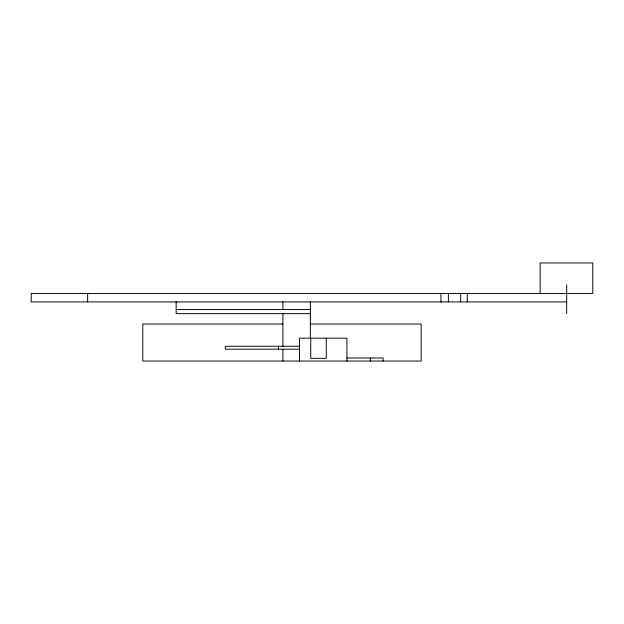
<?xml version="1.0" encoding="UTF-8"?>
<svg xmlns="http://www.w3.org/2000/svg" width="624" height="624" viewBox="0 0 624 624"><rect width="100%" height="100%" fill="white"/><g stroke="black" fill="none" stroke-linecap="round" stroke-linejoin="round"><path stroke-width="0.94" d="M566.67 301.915L31.2 301.915L31.2 293.459L592.8 293.459L592.8 262.961L540.127 262.961L540.127 293.459M176.163 309.543L310.346 309.543M310.346 313.63L176.163 313.63L176.163 301.431M282.953 324.028L142.802 324.028L142.802 361.039L421.153 361.039L421.153 324.028L310.198 324.028M299.52 346.273L225.287 346.273L225.287 349.183L299.52 349.183M346.928 357.989L383.113 357.989L383.113 361.039M566.67 285.004L566.67 313.63M467.282 293.459L467.282 301.915M460.691 293.459L460.691 301.915M448.391 293.459L448.391 301.915M440.942 293.459L440.942 301.915M370.289 357.989L370.289 361.039M346.928 361.039L346.928 338.161L299.52 338.161L299.52 361.039M326.274 338.161L326.274 358.355L310.752 358.355L310.752 338.161M310.346 301.899L310.346 338.785M282.898 301.899L282.898 309.543M282.898 313.63L282.898 346.523M282.898 349.424L282.898 361.039M278.522 346.273L278.522 349.183M87.617 293.459L87.617 301.915"/></g></svg>
